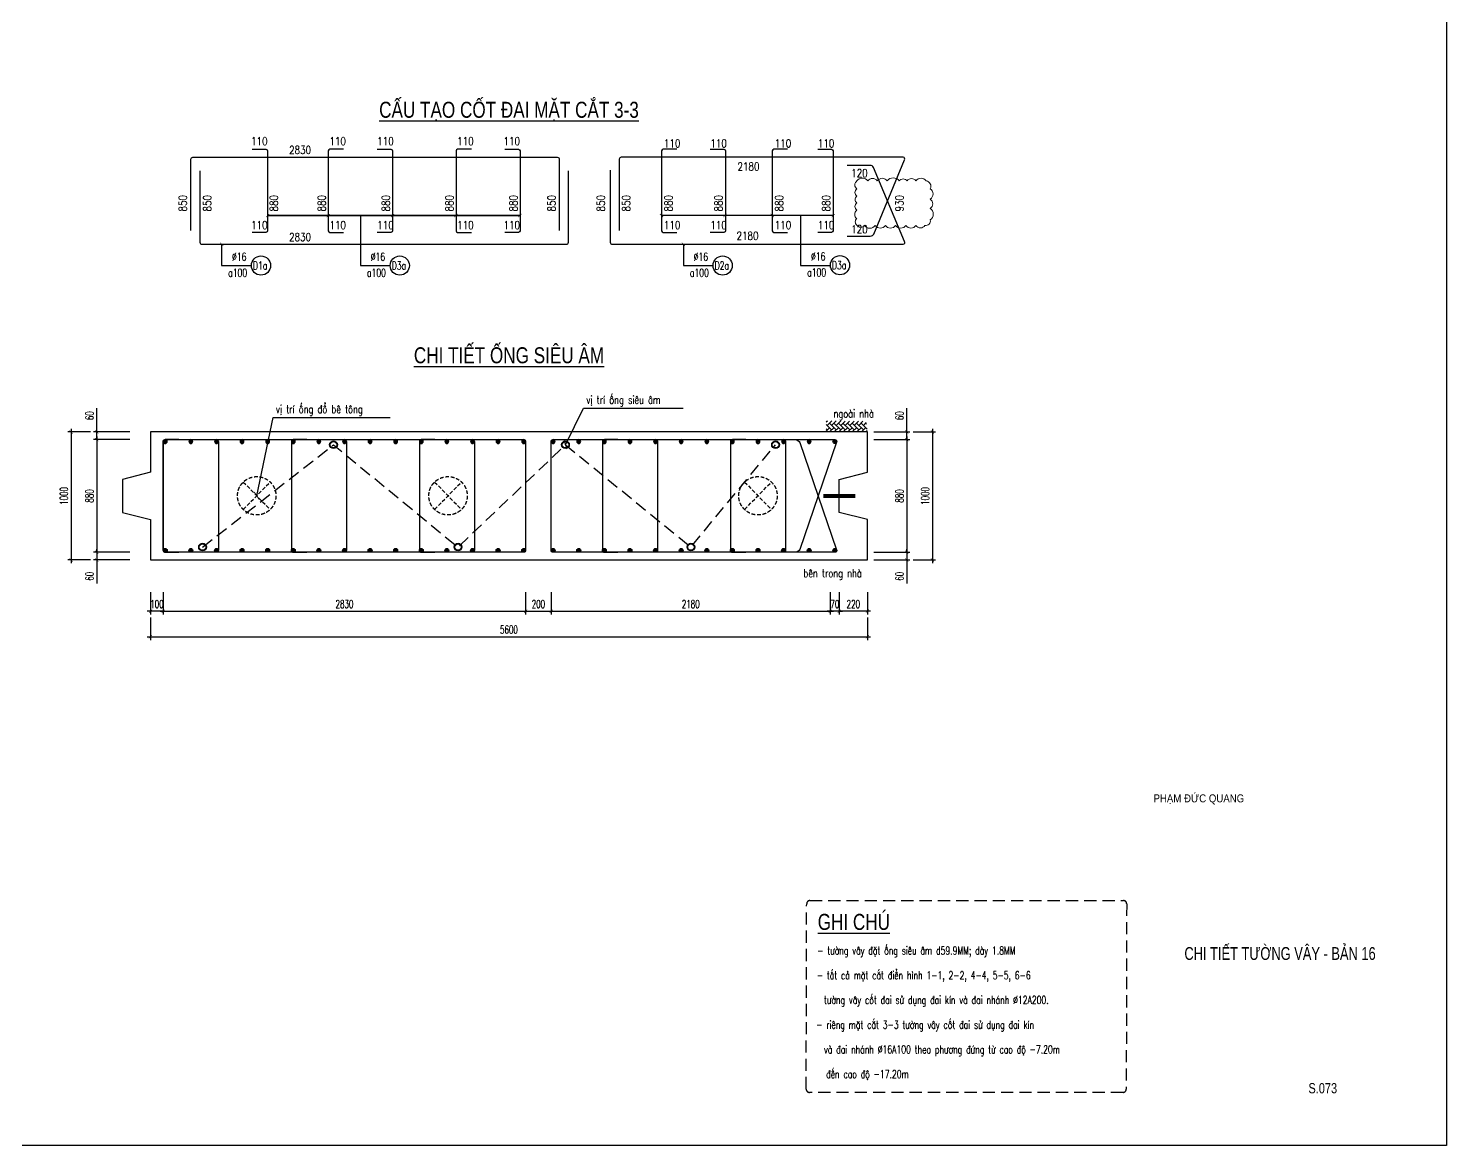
# Model space of a CAD drawing. Header units: millimetres. Extents: x -143483 to 1166745, y -1448440 to -1202244.
# Drawn here: x 206832 to 251147, y -1443081 to -1408172 of the extents above; entities that cross this region are included whole.
import ezdxf
from ezdxf.enums import TextEntityAlignment as Align

# ---------------------------------------------------------------- set-up
doc = ezdxf.new("R2010")
doc.units = ezdxf.units.MM
doc.header["$LTSCALE"] = 30
doc.header["$PDMODE"] = 3
doc.linetypes.add('DASHED', pattern=[19.05, 12.7, -6.35])
doc.layers.get('0').update_dxf_attribs({"lineweight": 9})
doc.layers.get('Defpoints').update_dxf_attribs({"lineweight": 9})
for name, color, linetype in [('0-Chu khung ten', 7, 'Continuous'), ('ccu11-Cotthep', 9, 'Continuous'), ('ccu11-Dim', 8, 'Continuous'), ('ccu11-Hatch', 8, 'Continuous'), ('ccu11-Manh', 8, 'Continuous'), ('ccu11-Text', 31, 'Continuous'), ('ccu11-Thay', 7, 'Continuous'), ('ccu11-Thep', 4, 'Continuous'), ('ccu11-Thep doc', 4, 'Continuous'), ('ccu11-Thepdai', 6, 'Continuous')]:
    doc.layers.add(name, color=color, linetype=linetype)
doc.layers.add('ccu11-Khuat', color=9, linetype='DASHED', lineweight=30)
doc.styles.add('ccu11-dim', font='vnsimli.shx', dxfattribs={"width": 0.65, "bigfont": 'bigfont.shx'})
doc.styles.add('ccu11-VnAvantH', font='VHAVAN.TTF')
doc.styles.add('ccu11-VnAvH-B', font='VHAVANB.TTF')
doc.styles.add('ccu11-vnsimli', font='vnsimli.shx', dxfattribs={"width": 0.8, "bigfont": 'vns.shx'})
doc.styles.add('ccu11-vnsimple', font='vnsimple.shx', dxfattribs={"bigfont": 'bigfont.shx'})
doc.styles.add('ccu11_simli', font='vnsimli.shx', dxfattribs={"width": 0.8})
doc.styles.add('LoGoTTAs1', font='VHARIAL.TTF')
doc.styles.add('LoGoTTAs2', font='VHAVAN.TTF')
doc.styles.add('VNARIALH', font='VHARIAL.TTF')
doc.dimstyles.new('ccu11-100', dxfattribs={"dimscale": 100, "dimtxt": 2.5, "dimasz": 1, "dimexe": 1, "dimexo": 2, "dimgap": 1, "dimtad": 1, "dimdec": 0, "dimdsep": 46, "dimtxsty": 'ccu11-dim', "dimblk": 'ARCHTICK', "dimcen": -1, "dimdle": 1, "dimclrd": 256, "dimclre": 256, "dimclrt": 3, "dimadec": 0, "dimazin": 2, "dimtfac": 0.1, "dimtdec": 0, "dimtmove": 0, "dimatfit": 1, "dimldrblk": 'ARCHTICK', "dimfxl": 0, "dimtvp": 0.833333, "dimtolj": 1, "dimtzin": 12, "dimarcsym": 0})
doc.dimstyles.new('ccu11-100x4', dxfattribs={"dimscale": 100, "dimtxt": 2.5, "dimasz": 1, "dimexe": 1, "dimexo": 2, "dimgap": 1, "dimtad": 1, "dimdec": 0, "dimlfac": 0.25, "dimdsep": 46, "dimtxsty": 'ccu11-dim', "dimblk": 'ARCHTICK', "dimcen": -1, "dimdle": 1, "dimclrd": 256, "dimclre": 256, "dimclrt": 3, "dimadec": 0, "dimazin": 2, "dimtfac": 0.1, "dimtdec": 0, "dimtmove": 0, "dimatfit": 1, "dimldrblk": 'ARCHTICK', "dimfxl": 0, "dimtvp": 0.833333, "dimtolj": 1, "dimtzin": 12, "dimarcsym": 0})

# ---------------------------------------------------------------- blocks, each defined once
blk = doc.blocks.new('MCT')
at = {"ltscale": 0.005}
for p, q in [((-0.49, 0), (0.49, 0)), ((0.35, -0.35), (-0.35, 0.35)), ((-0.35, -0.35), (0.35, 0.35)), ((0, -0.49), (0, 0.49))]:
    blk.add_line(p, q, dxfattribs=at)
blk.add_circle((0, 0), 0.492, dxfattribs=at)
blk = doc.blocks.new('*U3806')
at = {"layer": 'ccu11-Thep doc', "xscale": -121.9200000001001, "yscale": 121.9200000001001, "zscale": 121.92, "rotation": 270}
blk.add_blockref('MCT', (0, 0), dxfattribs=at)
blk = doc.blocks.new('*U3807')
at = {"layer": 'ccu11-Thep doc', "color": 0, "linetype": 'ByBlock', "lineweight": -2, "transparency": 16777216}
for p in [(0, 0), (800, 0), (1600, 0), (2400, 0), (3200, 0), (4000, 0), (4800, 0), (5600, 0), (6400, 0), (7200, 0), (8000, 0), (8800, 0), (9600, 0), (10400, 0), (11200, 0)]:
    blk.add_blockref('*U3806', p, dxfattribs=at)
blk = doc.blocks.new('*U3808')
at = {"layer": 'ccu11-Thep doc', "xscale": -121.9200000001001, "yscale": 121.9200000001001, "zscale": 121.92, "rotation": 270}
blk.add_blockref('MCT', (0, 0), dxfattribs=at)
blk = doc.blocks.new('*U3809')
at = {"layer": 'ccu11-Thep doc', "color": 0, "linetype": 'ByBlock', "lineweight": -2, "transparency": 16777216}
for p in [(0, 0), (800, 0), (1600, 0), (2400, 0), (3200, 0), (4000, 0), (4800, 0), (5600, 0), (6400, 0), (7200, 0), (8000, 0), (8800, 0), (9600, 0), (10400, 0), (11200, 0)]:
    blk.add_blockref('*U3808', p, dxfattribs=at)
blk = doc.blocks.new('*U3810')
at = {"layer": 'ccu11-Thep doc', "xscale": -121.9200000001001, "yscale": 121.9200000001001, "zscale": 121.92, "rotation": 270}
blk.add_blockref('MCT', (0, 0), dxfattribs=at)
blk = doc.blocks.new('*U3811')
at = {"layer": 'ccu11-Thep doc', "color": 0, "linetype": 'ByBlock', "lineweight": -2, "transparency": 16777216}
for p in [(0, 0), (800, 0), (1600, 0), (2400, 0), (3200, 0), (4000, 0), (4800, 0), (5600, 0), (6400, 0), (7200, 0), (8000, 0)]:
    blk.add_blockref('*U3810', p, dxfattribs=at)
blk = doc.blocks.new('*U3812')
at = {"layer": 'ccu11-Thep doc', "xscale": -121.9200000001001, "yscale": 121.9200000001001, "zscale": 121.92, "rotation": 270}
blk.add_blockref('MCT', (0, 0), dxfattribs=at)
blk = doc.blocks.new('*U3813')
at = {"layer": 'ccu11-Thep doc', "color": 0, "linetype": 'ByBlock', "lineweight": -2, "transparency": 16777216}
for p in [(0, 0), (800, 0), (1600, 0), (2400, 0), (3200, 0), (4000, 0), (4800, 0), (5600, 0), (6400, 0), (7200, 0), (8000, 0)]:
    blk.add_blockref('*U3812', p, dxfattribs=at)
blk = doc.blocks.new('_ARCHTICK')
at = {"color": 0, "linetype": 'ByBlock', "const_width": 0.15}
blk.add_lwpolyline([(-0.5, -0.5), (0.5, 0.5)], dxfattribs=at)
blk = doc.blocks.new('*D3916')
at = {"layer": 'ccu11-Dim', "linetype": 'ByBlock', "lineweight": -2, "ltscale": 30, "transparency": 16777216}
for p, q in [((208970, -1420783), (208970, -1420043)), ((209998, -1420783), (208870, -1420783)), ((209998, -1421023), (208870, -1421023)), ((208970, -1421023), (208970, -1420783)), ((208970, -1421023), (208970, -1421123))]:
    blk.add_line(p, q, dxfattribs=at)
at = {"layer": 'Defpoints', "color": 0, "linetype": 'ByBlock', "ltscale": 30, "transparency": 16777216}
for p in [(208970, -1421023), (210198, -1420783), (210198, -1421023)]:
    blk.add_point(p, dxfattribs=at)
at = {"layer": 'ccu11-Dim', "linetype": 'ByBlock', "lineweight": -2, "ltscale": 30, "transparency": 16777216, "xscale": 100, "yscale": 100, "zscale": 100}
for p, rotation in [((208970, -1420783), 270), ((208970, -1421023), 90)]:
    blk.add_blockref('_ARCHTICK', p, dxfattribs=dict(at, rotation=rotation))
at = {"layer": 'ccu11-Dim', "color": 3, "linetype": 'ByBlock', "ltscale": 30, "transparency": 16777216, "insert": (208745, -1420275), "char_height": 250, "attachment_point": 5, "rotation": 90, "style": 'ccu11-dim'}
blk.add_mtext('\\A1;60', dxfattribs=at)
blk = doc.blocks.new('*D3917')
at = {"layer": 'ccu11-Dim', "linetype": 'ByBlock', "lineweight": -2, "ltscale": 30, "transparency": 16777216}
for p, q in [((209998, -1421023), (208870, -1421023)), ((208970, -1420923), (208970, -1424643)), ((209998, -1424543), (208870, -1424543))]:
    blk.add_line(p, q, dxfattribs=at)
at = {"layer": 'Defpoints', "color": 0, "linetype": 'ByBlock', "ltscale": 30, "transparency": 16777216}
for p in [(210198, -1421023), (208970, -1424543), (210198, -1424543)]:
    blk.add_point(p, dxfattribs=at)
at = {"layer": 'ccu11-Dim', "linetype": 'ByBlock', "lineweight": -2, "ltscale": 30, "transparency": 16777216, "xscale": 100, "yscale": 100, "zscale": 100}
for p, rotation in [((208970, -1421023), 90), ((208970, -1424543), 270)]:
    blk.add_blockref('_ARCHTICK', p, dxfattribs=dict(at, rotation=rotation))
at = {"layer": 'ccu11-Dim', "color": 3, "linetype": 'ByBlock', "ltscale": 30, "transparency": 16777216, "insert": (208745, -1422783), "char_height": 250, "attachment_point": 5, "rotation": 90, "style": 'ccu11-dim'}
blk.add_mtext('\\A1;880', dxfattribs=at)
blk = doc.blocks.new('*D3918')
at = {"layer": 'ccu11-Dim', "linetype": 'ByBlock', "lineweight": -2, "ltscale": 30, "transparency": 16777216}
for p, q in [((209998, -1424543), (208870, -1424543)), ((208970, -1424543), (208970, -1424443)), ((208970, -1424543), (208970, -1424783)), ((209998, -1424783), (208870, -1424783)), ((208970, -1424783), (208970, -1425522))]:
    blk.add_line(p, q, dxfattribs=at)
at = {"layer": 'Defpoints', "color": 0, "linetype": 'ByBlock', "ltscale": 30, "transparency": 16777216}
for p in [(208970, -1424543), (210198, -1424543), (210198, -1424783)]:
    blk.add_point(p, dxfattribs=at)
at = {"layer": 'ccu11-Dim', "linetype": 'ByBlock', "lineweight": -2, "ltscale": 30, "transparency": 16777216, "xscale": 100, "yscale": 100, "zscale": 100}
for p, rotation in [((208970, -1424543), 270), ((208970, -1424783), 90)]:
    blk.add_blockref('_ARCHTICK', p, dxfattribs=dict(at, rotation=rotation))
at = {"layer": 'ccu11-Dim', "color": 3, "linetype": 'ByBlock', "ltscale": 30, "transparency": 16777216, "insert": (208745, -1425291), "char_height": 250, "attachment_point": 5, "rotation": 90, "style": 'ccu11-dim'}
blk.add_mtext('\\A1;60', dxfattribs=at)
blk = doc.blocks.new('*D3919')
at = {"layer": 'ccu11-Dim', "linetype": 'ByBlock', "lineweight": -2, "ltscale": 30, "transparency": 16777216}
for p, q in [((208170, -1420683), (208170, -1424883)), ((208770, -1420783), (208070, -1420783)), ((208770, -1424783), (208070, -1424783))]:
    blk.add_line(p, q, dxfattribs=at)
at = {"layer": 'Defpoints', "color": 0, "linetype": 'ByBlock', "ltscale": 30, "transparency": 16777216}
for p in [(208970, -1420783), (208170, -1424783), (208970, -1424783)]:
    blk.add_point(p, dxfattribs=at)
at = {"layer": 'ccu11-Dim', "linetype": 'ByBlock', "lineweight": -2, "ltscale": 30, "transparency": 16777216, "xscale": 100, "yscale": 100, "zscale": 100}
for p, rotation in [((208170, -1420783), 90), ((208170, -1424783), 270)]:
    blk.add_blockref('_ARCHTICK', p, dxfattribs=dict(at, rotation=rotation))
at = {"layer": 'ccu11-Dim', "color": 3, "linetype": 'ByBlock', "ltscale": 30, "transparency": 16777216, "insert": (207945, -1422783), "char_height": 250, "attachment_point": 5, "rotation": 90, "style": 'ccu11-dim'}
blk.add_mtext('\\A1;1000', dxfattribs=at)
blk = doc.blocks.new('*D3920')
at = {"layer": 'ccu11-Dim', "linetype": 'ByBlock', "lineweight": -2, "ltscale": 30, "transparency": 16777216}
for p, q in [((232169, -1425783), (232169, -1426483)), ((233049, -1425783), (233049, -1426483)), ((233149, -1426383), (232069, -1426383))]:
    blk.add_line(p, q, dxfattribs=at)
at = {"layer": 'Defpoints', "color": 0, "linetype": 'ByBlock', "ltscale": 30, "transparency": 16777216}
for p in [(232169, -1425583), (233049, -1425583), (232169, -1426383)]:
    blk.add_point(p, dxfattribs=at)
at = {"layer": 'ccu11-Dim', "linetype": 'ByBlock', "lineweight": -2, "ltscale": 30, "transparency": 16777216, "xscale": 100, "yscale": 100, "zscale": 100, "rotation": 180}
blk.add_blockref('_ARCHTICK', (232169, -1426383), dxfattribs=at)
at = {"layer": 'ccu11-Dim', "linetype": 'ByBlock', "lineweight": -2, "ltscale": 30, "transparency": 16777216, "xscale": 100, "yscale": 100, "zscale": 100}
blk.add_blockref('_ARCHTICK', (233049, -1426383), dxfattribs=at)
at = {"layer": 'ccu11-Dim', "color": 3, "linetype": 'ByBlock', "ltscale": 30, "transparency": 16777216, "insert": (232609, -1426158), "char_height": 250, "attachment_point": 5, "style": 'ccu11-dim'}
blk.add_mtext('\\A1;220', dxfattribs=at)
blk = doc.blocks.new('*D3921')
at = {"layer": 'ccu11-Dim', "linetype": 'ByBlock', "lineweight": -2, "ltscale": 30, "transparency": 16777216}
for p, q in [((210649, -1426583), (210649, -1427283)), ((233049, -1426583), (233049, -1427283)), ((210549, -1427183), (233149, -1427183))]:
    blk.add_line(p, q, dxfattribs=at)
at = {"layer": 'Defpoints', "color": 0, "linetype": 'ByBlock', "ltscale": 30, "transparency": 16777216}
for p in [(210649, -1426383), (233049, -1426383), (233049, -1427183)]:
    blk.add_point(p, dxfattribs=at)
at = {"layer": 'ccu11-Dim', "linetype": 'ByBlock', "lineweight": -2, "ltscale": 30, "transparency": 16777216, "xscale": 100, "yscale": 100, "zscale": 100, "rotation": 180}
blk.add_blockref('_ARCHTICK', (210649, -1427183), dxfattribs=at)
at = {"layer": 'ccu11-Dim', "linetype": 'ByBlock', "lineweight": -2, "ltscale": 30, "transparency": 16777216, "xscale": 100, "yscale": 100, "zscale": 100}
blk.add_blockref('_ARCHTICK', (233049, -1427183), dxfattribs=at)
at = {"layer": 'ccu11-Dim', "color": 3, "linetype": 'ByBlock', "ltscale": 30, "transparency": 16777216, "insert": (221849, -1426958), "char_height": 250, "attachment_point": 5, "style": 'ccu11-dim'}
blk.add_mtext('\\A1;5600', dxfattribs=at)
blk = doc.blocks.new('*D3922')
at = {"layer": 'ccu11-Dim', "linetype": 'ByBlock', "lineweight": -2, "ltscale": 30, "transparency": 16777216}
for p, q in [((231889, -1425783), (231889, -1426483)), ((232169, -1425783), (232169, -1426483)), ((231889, -1426383), (231789, -1426383)), ((232169, -1426383), (231889, -1426383)), ((232169, -1426383), (232269, -1426383))]:
    blk.add_line(p, q, dxfattribs=at)
at = {"layer": 'Defpoints', "color": 0, "linetype": 'ByBlock', "ltscale": 30, "transparency": 16777216}
for p in [(231889, -1425583), (232169, -1425583), (231889, -1426383)]:
    blk.add_point(p, dxfattribs=at)
at = {"layer": 'ccu11-Dim', "linetype": 'ByBlock', "lineweight": -2, "ltscale": 30, "transparency": 16777216, "xscale": 100, "yscale": 100, "zscale": 100}
blk.add_blockref('_ARCHTICK', (231889, -1426383), dxfattribs=at)
at = {"layer": 'ccu11-Dim', "linetype": 'ByBlock', "lineweight": -2, "ltscale": 30, "transparency": 16777216, "xscale": 100, "yscale": 100, "zscale": 100, "rotation": 180}
blk.add_blockref('_ARCHTICK', (232169, -1426383), dxfattribs=at)
at = {"layer": 'ccu11-Dim', "color": 3, "linetype": 'ByBlock', "ltscale": 30, "transparency": 16777216, "insert": (232029, -1426158), "char_height": 250, "attachment_point": 5, "style": 'ccu11-dim'}
blk.add_mtext('\\A1;70', dxfattribs=at)
blk = doc.blocks.new('*D3923')
at = {"layer": 'ccu11-Dim', "linetype": 'ByBlock', "lineweight": -2, "ltscale": 30, "transparency": 16777216}
for p, q in [((222368, -1425783), (222368, -1426483)), ((223168, -1425783), (223168, -1426483)), ((222268, -1426383), (223268, -1426383))]:
    blk.add_line(p, q, dxfattribs=at)
at = {"layer": 'Defpoints', "color": 0, "linetype": 'ByBlock', "ltscale": 30, "transparency": 16777216}
for p in [(222368, -1425583), (223168, -1425583), (223168, -1426383)]:
    blk.add_point(p, dxfattribs=at)
at = {"layer": 'ccu11-Dim', "linetype": 'ByBlock', "lineweight": -2, "ltscale": 30, "transparency": 16777216, "xscale": 100, "yscale": 100, "zscale": 100, "rotation": 180}
blk.add_blockref('_ARCHTICK', (222368, -1426383), dxfattribs=at)
at = {"layer": 'ccu11-Dim', "linetype": 'ByBlock', "lineweight": -2, "ltscale": 30, "transparency": 16777216, "xscale": 100, "yscale": 100, "zscale": 100}
blk.add_blockref('_ARCHTICK', (223168, -1426383), dxfattribs=at)
at = {"layer": 'ccu11-Dim', "color": 3, "linetype": 'ByBlock', "ltscale": 30, "transparency": 16777216, "insert": (222768, -1426158), "char_height": 250, "attachment_point": 5, "style": 'ccu11-dim'}
blk.add_mtext('\\A1;200', dxfattribs=at)
blk = doc.blocks.new('*D3924')
at = {"layer": 'ccu11-Dim', "linetype": 'ByBlock', "lineweight": -2, "ltscale": 30, "transparency": 16777216}
for p, q in [((223168, -1425783), (223168, -1426483)), ((231889, -1425783), (231889, -1426483)), ((223068, -1426383), (231989, -1426383))]:
    blk.add_line(p, q, dxfattribs=at)
at = {"layer": 'Defpoints', "color": 0, "linetype": 'ByBlock', "ltscale": 30, "transparency": 16777216}
for p in [(223168, -1425583), (231889, -1425583), (231889, -1426383)]:
    blk.add_point(p, dxfattribs=at)
at = {"layer": 'ccu11-Dim', "linetype": 'ByBlock', "lineweight": -2, "ltscale": 30, "transparency": 16777216, "xscale": 100, "yscale": 100, "zscale": 100, "rotation": 180}
blk.add_blockref('_ARCHTICK', (223168, -1426383), dxfattribs=at)
at = {"layer": 'ccu11-Dim', "linetype": 'ByBlock', "lineweight": -2, "ltscale": 30, "transparency": 16777216, "xscale": 100, "yscale": 100, "zscale": 100}
blk.add_blockref('_ARCHTICK', (231889, -1426383), dxfattribs=at)
at = {"layer": 'ccu11-Dim', "color": 3, "linetype": 'ByBlock', "ltscale": 30, "transparency": 16777216, "insert": (227529, -1426158), "char_height": 250, "attachment_point": 5, "style": 'ccu11-dim'}
blk.add_mtext('\\A1;2180', dxfattribs=at)
blk = doc.blocks.new('*D3925')
at = {"layer": 'ccu11-Dim', "linetype": 'ByBlock', "lineweight": -2, "ltscale": 30, "transparency": 16777216}
for p, q in [((211049, -1425783), (211049, -1426483)), ((222368, -1425783), (222368, -1426483)), ((210949, -1426383), (222468, -1426383))]:
    blk.add_line(p, q, dxfattribs=at)
at = {"layer": 'Defpoints', "color": 0, "linetype": 'ByBlock', "ltscale": 30, "transparency": 16777216}
for p in [(211049, -1425583), (222368, -1425583), (222368, -1426383)]:
    blk.add_point(p, dxfattribs=at)
at = {"layer": 'ccu11-Dim', "linetype": 'ByBlock', "lineweight": -2, "ltscale": 30, "transparency": 16777216, "xscale": 100, "yscale": 100, "zscale": 100, "rotation": 180}
blk.add_blockref('_ARCHTICK', (211049, -1426383), dxfattribs=at)
at = {"layer": 'ccu11-Dim', "linetype": 'ByBlock', "lineweight": -2, "ltscale": 30, "transparency": 16777216, "xscale": 100, "yscale": 100, "zscale": 100}
blk.add_blockref('_ARCHTICK', (222368, -1426383), dxfattribs=at)
at = {"layer": 'ccu11-Dim', "color": 3, "linetype": 'ByBlock', "ltscale": 30, "transparency": 16777216, "insert": (216709, -1426158), "char_height": 250, "attachment_point": 5, "style": 'ccu11-dim'}
blk.add_mtext('\\A1;2830', dxfattribs=at)
blk = doc.blocks.new('*D3926')
at = {"layer": 'ccu11-Dim', "linetype": 'ByBlock', "lineweight": -2, "ltscale": 30, "transparency": 16777216}
for p, q in [((210649, -1425783), (210649, -1426483)), ((211049, -1425783), (211049, -1426483)), ((210649, -1426383), (210549, -1426383)), ((211049, -1426383), (210649, -1426383)), ((211049, -1426383), (211149, -1426383))]:
    blk.add_line(p, q, dxfattribs=at)
at = {"layer": 'Defpoints', "color": 0, "linetype": 'ByBlock', "ltscale": 30, "transparency": 16777216}
for p in [(210649, -1425583), (211049, -1425583), (210649, -1426383)]:
    blk.add_point(p, dxfattribs=at)
at = {"layer": 'ccu11-Dim', "linetype": 'ByBlock', "lineweight": -2, "ltscale": 30, "transparency": 16777216, "xscale": 100, "yscale": 100, "zscale": 100}
blk.add_blockref('_ARCHTICK', (210649, -1426383), dxfattribs=at)
at = {"layer": 'ccu11-Dim', "linetype": 'ByBlock', "lineweight": -2, "ltscale": 30, "transparency": 16777216, "xscale": 100, "yscale": 100, "zscale": 100, "rotation": 180}
blk.add_blockref('_ARCHTICK', (211049, -1426383), dxfattribs=at)
at = {"layer": 'ccu11-Dim', "color": 3, "linetype": 'ByBlock', "ltscale": 30, "transparency": 16777216, "insert": (210849, -1426158), "char_height": 250, "attachment_point": 5, "style": 'ccu11-dim'}
blk.add_mtext('\\A1;100', dxfattribs=at)
blk = doc.blocks.new('*D3927')
at = {"layer": 'ccu11-Dim', "linetype": 'ByBlock', "lineweight": -2, "ltscale": 30, "transparency": 16777216}
for p, q in [((234278, -1420783), (234278, -1420043)), ((233249, -1420783), (234378, -1420783)), ((233249, -1421023), (234378, -1421023)), ((234278, -1421023), (234278, -1420783)), ((234278, -1421023), (234278, -1421123))]:
    blk.add_line(p, q, dxfattribs=at)
at = {"layer": 'Defpoints', "color": 0, "linetype": 'ByBlock', "ltscale": 30, "transparency": 16777216}
for p in [(233049, -1420783), (233049, -1421023), (234278, -1421023)]:
    blk.add_point(p, dxfattribs=at)
at = {"layer": 'ccu11-Dim', "linetype": 'ByBlock', "lineweight": -2, "ltscale": 30, "transparency": 16777216, "xscale": 100, "yscale": 100, "zscale": 100}
for p, rotation in [((234278, -1420783), 270), ((234278, -1421023), 90)]:
    blk.add_blockref('_ARCHTICK', p, dxfattribs=dict(at, rotation=rotation))
at = {"layer": 'ccu11-Dim', "color": 3, "linetype": 'ByBlock', "ltscale": 30, "transparency": 16777216, "insert": (234053, -1420275), "char_height": 250, "attachment_point": 5, "rotation": 90, "style": 'ccu11-dim'}
blk.add_mtext('\\A1;60', dxfattribs=at)
blk = doc.blocks.new('*D3928')
at = {"layer": 'ccu11-Dim', "linetype": 'ByBlock', "lineweight": -2, "ltscale": 30, "transparency": 16777216}
for p, q in [((233249, -1421023), (234378, -1421023)), ((234278, -1420923), (234278, -1424643)), ((233249, -1424543), (234378, -1424543))]:
    blk.add_line(p, q, dxfattribs=at)
at = {"layer": 'Defpoints', "color": 0, "linetype": 'ByBlock', "ltscale": 30, "transparency": 16777216}
for p in [(233049, -1421023), (233049, -1424543), (234278, -1424543)]:
    blk.add_point(p, dxfattribs=at)
at = {"layer": 'ccu11-Dim', "linetype": 'ByBlock', "lineweight": -2, "ltscale": 30, "transparency": 16777216, "xscale": 100, "yscale": 100, "zscale": 100}
for p, rotation in [((234278, -1421023), 90), ((234278, -1424543), 270)]:
    blk.add_blockref('_ARCHTICK', p, dxfattribs=dict(at, rotation=rotation))
at = {"layer": 'ccu11-Dim', "color": 3, "linetype": 'ByBlock', "ltscale": 30, "transparency": 16777216, "insert": (234053, -1422783), "char_height": 250, "attachment_point": 5, "rotation": 90, "style": 'ccu11-dim'}
blk.add_mtext('\\A1;880', dxfattribs=at)
blk = doc.blocks.new('*D3929')
at = {"layer": 'ccu11-Dim', "linetype": 'ByBlock', "lineweight": -2, "ltscale": 30, "transparency": 16777216}
for p, q in [((233249, -1424543), (234378, -1424543)), ((234278, -1424543), (234278, -1424443)), ((234278, -1424543), (234278, -1424783)), ((233249, -1424783), (234378, -1424783)), ((234278, -1424783), (234278, -1425522))]:
    blk.add_line(p, q, dxfattribs=at)
at = {"layer": 'Defpoints', "color": 0, "linetype": 'ByBlock', "ltscale": 30, "transparency": 16777216}
for p in [(233049, -1424543), (234278, -1424543), (233049, -1424783)]:
    blk.add_point(p, dxfattribs=at)
at = {"layer": 'ccu11-Dim', "linetype": 'ByBlock', "lineweight": -2, "ltscale": 30, "transparency": 16777216, "xscale": 100, "yscale": 100, "zscale": 100}
for p, rotation in [((234278, -1424543), 270), ((234278, -1424783), 90)]:
    blk.add_blockref('_ARCHTICK', p, dxfattribs=dict(at, rotation=rotation))
at = {"layer": 'ccu11-Dim', "color": 3, "linetype": 'ByBlock', "ltscale": 30, "transparency": 16777216, "insert": (234053, -1425291), "char_height": 250, "attachment_point": 5, "rotation": 90, "style": 'ccu11-dim'}
blk.add_mtext('\\A1;60', dxfattribs=at)
blk = doc.blocks.new('*D3930')
at = {"layer": 'ccu11-Dim', "linetype": 'ByBlock', "lineweight": -2, "ltscale": 30, "transparency": 16777216}
for p, q in [((235078, -1420683), (235078, -1424883)), ((234478, -1420783), (235178, -1420783)), ((234478, -1424783), (235178, -1424783))]:
    blk.add_line(p, q, dxfattribs=at)
at = {"layer": 'Defpoints', "color": 0, "linetype": 'ByBlock', "ltscale": 30, "transparency": 16777216}
for p in [(234278, -1420783), (234278, -1424783), (235078, -1424783)]:
    blk.add_point(p, dxfattribs=at)
at = {"layer": 'ccu11-Dim', "linetype": 'ByBlock', "lineweight": -2, "ltscale": 30, "transparency": 16777216, "xscale": 100, "yscale": 100, "zscale": 100}
for p, rotation in [((235078, -1420783), 90), ((235078, -1424783), 270)]:
    blk.add_blockref('_ARCHTICK', p, dxfattribs=dict(at, rotation=rotation))
at = {"layer": 'ccu11-Dim', "color": 3, "linetype": 'ByBlock', "ltscale": 30, "transparency": 16777216, "insert": (234853, -1422783), "char_height": 250, "attachment_point": 5, "rotation": 90, "style": 'ccu11-dim'}
blk.add_mtext('\\A1;1000', dxfattribs=at)
blk = doc.blocks.new('ccu11_88_tenbv')
at = {"layer": '0-Chu khung ten', "color": 31, "style": 'LoGoTTAs2', "width": 0.8}
for p in [(-8837, 8052), (-8800, 6853)]:
    blk.add_attdef('...', p, '', height=220, dxfattribs=at)
at = {"layer": '0-Chu khung ten', "color": 31}
for tag, height, style, width, p in [('1', 500, 'VNARIALH', 0.85, (-4500, 3869)), ('2', 500, 'VNARIALH', 0.85, (-4500, 2917)), ('S1-01-1', 700, 'LoGoTTAs1', 0.8, (-2250, 607)), ('1/100', 350, 'VNARIALH', 0.85, (-6750, 229))]:
    blk.add_attdef(tag, text='', height=height, dxfattribs=dict(at, style=style, width=width)).set_placement(p, align=Align.CENTER)
blk = doc.blocks.new('SHD')
at = {"layer": 'ccu11-Cotthep'}
blk.add_circle((300, 0), 300, dxfattribs=at)
at = {"layer": 'ccu11-Cotthep', "color": 31, "style": 'ccu11_simli', "width": 0.8}
blk.add_attdef('DK', text='', height=250, dxfattribs=at).set_placement((-101, 65), align=Align.BOTTOM_RIGHT)
blk.add_attdef('KH', text='', height=250, dxfattribs=at).set_placement((300, 0), align=Align.MIDDLE)
blk.add_attdef('KC', text='', height=250, dxfattribs=at).set_placement((-101, -142), align=Align.TOP_RIGHT)

msp = doc.modelspace()

# ---------------------------------------------------------------- hatches: boundary and pattern name
at = {"layer": 'ccu11-Hatch', "ltscale": 10}
h = msp.add_hatch(dxfattribs=at)
h.set_pattern_fill('AR-HBONE', color=256, scale=25, angle=270, style=0)
h.set_pattern_definition([(45, (-3030093.46, 355673.39), (141.4213562, 4e-14), [300, -100]), (315, (-3030022.75, 355744.1), (141.4213562, 4e-14), [300, -100])])
h.paths.add_polyline_path([(231757.04, -1420430.08), (231757.04, -1420782.81), (233049.39, -1420782.81), (233006.54, -1420451.5)])

# ---------------------------------------------------------------- linework, layer by layer
at = {"layer": 'ccu11-Khuat', "ltscale": 0.3}
for p, q in [((213548.49, -1422347.09), (214386.72, -1423205.79)), ((213548.49, -1423205.79), (214386.72, -1422347.09)), ((219526.4, -1422347.09), (220364.63, -1423205.79)), ((219526.4, -1423205.79), (220364.63, -1422347.09)), ((229210.28, -1422347.09), (230048.51, -1423205.79)), ((229210.28, -1423205.79), (230048.51, -1422347.09))]:
    msp.add_line(p, q, dxfattribs=at)
at = {"layer": 'ccu11-Khuat', "flags": 128}
msp.add_lwpolyline([(212274.06, -1424380.12), (216366.25, -1421183.13), (220257.3, -1424380.12), (223614.6, -1421183.13), (227533.53, -1424380.12), (230177.56, -1421183.13)], dxfattribs=at)
at = {"layer": 'ccu11-Khuat'}
msp.add_lwpolyline([(231250.69, -1435424.1), (241049.91, -1435424.1, -0.41421356), (241149.91, -1435524.1), (241135.3, -1441317.02, -0.41421356), (241035.3, -1441417.02), (231236.08, -1441417.02, -0.41421356), (231136.08, -1441317.02), (231150.69, -1435524.1, -0.41421356)], format="xyb", close=True, dxfattribs=at)
at = {"layer": 'ccu11-Khuat', "ltscale": 0.3}
for centre in [(213967.6, -1422776.44), (219945.51, -1422776.44), (229629.39, -1422776.44)]:
    msp.add_circle(centre, 600, dxfattribs=at)
at = {"layer": 'ccu11-Thay'}
for points in [[(167046.73, -1383610.64), (251146.73, -1383610.64), (251146.73, -1443081.35), (167046.73, -1443081.35)], [(210649.39, -1424782.81), (233049.39, -1424782.81), (233049.39, -1423522.81), (232169.63, -1423302.81), (232169.63, -1422262.81), (233049.39, -1422042.81), (233049.39, -1420782.81), (210649.39, -1420782.81), (210649.39, -1422042.81), (209769.63, -1422262.81), (209769.63, -1423302.81), (210649.39, -1423522.81)]]:
    msp.add_lwpolyline(points, close=True, dxfattribs=at)
at = {"layer": 'ccu11-Thay', "ltscale": 30}
for centre, radius in [((216366.25, -1421183.13), 120), ((216366.25, -1421183.13), 100), ((223614.6, -1421183.13), 120), ((223614.6, -1421183.13), 100), ((230177.56, -1421183.13), 120), ((230177.56, -1421183.13), 100), ((212274.06, -1424380.12), 120), ((220257.3, -1424380.12), 120), ((227533.53, -1424380.12), 120), ((212274.06, -1424380.12), 100), ((220257.3, -1424380.12), 100), ((227533.53, -1424380.12), 100)]:
    msp.add_circle(centre, radius, dxfattribs=at)
at = {"layer": 'ccu11-Thep', "const_width": 120}
msp.add_lwpolyline([(231669.39, -1422782.81), (232669.39, -1422782.81)], dxfattribs=at)
at = {"layer": 'ccu11-Thepdai'}
for points in [[(211909.64, -1414491.34), (211909.64, -1412257.36, -0.41421356), (211969.64, -1412197.36), (223359.41, -1412197.36, -0.41421356), (223419.41, -1412257.36), (223419.41, -1414491.34)], [(232418.21, -1414663.62), (233138.68, -1414663.62, 0.26628921), (233250.45, -1414599.55), (234203.9, -1412280.04, 0.64209887), (234166.06, -1412197.36), (225356.35, -1412197.36, 0.41421356), (225296.35, -1412257.36), (225296.35, -1414491.34)], [(212194.64, -1412623.38), (212194.64, -1414857.36, 0.41421356), (212254.64, -1414917.36), (223644.52, -1414917.36, 0.41421356), (223704.52, -1414857.36), (223704.52, -1412623.38)], [(225016.06, -1412607.84), (225016.06, -1414857.36, 0.41421356), (225076.06, -1414917.36), (234167.04, -1414917.36, 0.65283078), (234203.88, -1414833.55), (233242.97, -1412516.36, 0.30093739), (233131.2, -1412452.3), (232418.21, -1412452.3)], [(211529.39, -1421022.81), (211109.39, -1421022.81, 0.41421356), (211049.39, -1421082.81), (211049.39, -1424482.81, 0.41421356), (211109.39, -1424542.81), (211529.39, -1424542.81)], [(222319.39, -1424542.81), (211109.39, -1424542.81, -0.41421356), (211049.39, -1424482.81), (211049.39, -1421072.81, -0.41421356), (211099.39, -1421022.81), (222319.39, -1421022.81, -0.41421356), (222369.39, -1421072.81), (222369.39, -1424492.81, -0.41421356), (222319.39, -1424542.81)], [(212289.39, -1421022.81), (212709.39, -1421022.81, -0.41421356), (212769.39, -1421082.81), (212769.39, -1424482.81, -0.41421356), (212709.39, -1424542.81), (212289.39, -1424542.81)], [(215529.39, -1421022.81), (215109.39, -1421022.81, 0.41421356), (215049.39, -1421082.81), (215049.39, -1424482.81, 0.41421356), (215109.39, -1424542.81), (215529.39, -1424542.81)], [(216289.39, -1421022.81), (216709.39, -1421022.81, -0.41421356), (216769.39, -1421082.81), (216769.39, -1424482.81, -0.41421356), (216709.39, -1424542.81), (216289.39, -1424542.81)], [(219529.39, -1421022.81), (219109.39, -1421022.81, 0.41421356), (219049.39, -1421082.81), (219049.39, -1424482.81, 0.41421356), (219109.39, -1424542.81), (219529.39, -1424542.81)], [(220289.39, -1421022.81), (220709.39, -1421022.81, -0.41421356), (220769.39, -1421082.81), (220769.39, -1424482.81, -0.41421356), (220709.39, -1424542.81), (220289.39, -1424542.81)], [(230101.19, -1421022.81), (230821.66, -1421022.81, -0.23620228), (230933.43, -1421115.55), (232087.3, -1424462.31, -0.5204497), (232030.92, -1424542.81), (223219.39, -1424542.81, -0.41421356), (223169.39, -1424492.81), (223169.39, -1421072.81, -0.41421356), (223219.39, -1421022.81), (232030.92, -1421022.81, -0.5204497), (232087.3, -1421103.31), (230933.43, -1424450.06, -0.23620228), (230821.66, -1424542.81), (230101.19, -1424542.81)], [(225249.39, -1421022.81), (224829.39, -1421022.81, 0.41421356), (224769.39, -1421082.81), (224769.39, -1424482.81, 0.41421356), (224829.39, -1424542.81), (225249.39, -1424542.81)], [(226009.39, -1421022.81), (226429.39, -1421022.81, -0.41421356), (226489.39, -1421082.81), (226489.39, -1424482.81, -0.41421356), (226429.39, -1424542.81), (226009.39, -1424542.81)], [(229249.39, -1421022.81), (228829.39, -1421022.81, 0.41421356), (228769.39, -1421082.81), (228769.39, -1424482.81, 0.41421356), (228829.39, -1424542.81), (229249.39, -1424542.81)], [(230009.39, -1421022.81), (230429.39, -1421022.81, -0.41421356), (230489.39, -1421082.81), (230489.39, -1424482.81, -0.41421356), (230429.39, -1424542.81), (230009.39, -1424542.81)]]:
    msp.add_lwpolyline(points, format="xyb", dxfattribs=at)
at = {"layer": 'ccu11-Thepdai', "flags": 128}
for points in [[(213825.84, -1411950.11), (214255.84, -1411950.11, -0.38911631), (214305.84, -1412000.11), (214305.84, -1414444.88), (214305.84, -1414497.17, -0.38911631), (214255.84, -1414547.17), (213825.84, -1414547.17)], [(216683.99, -1411950.11), (216253.99, -1411950.11, 0.38911631), (216203.99, -1412000.11), (216203.99, -1414444.88), (216203.99, -1414497.17, 0.38911631), (216253.99, -1414547.17), (216683.99, -1414547.17)], [(217730.36, -1411950.11), (218160.36, -1411950.11, -0.38911631), (218210.36, -1412000.11), (218210.36, -1414444.88), (218210.36, -1414497.17, -0.38911631), (218160.36, -1414547.17), (217730.36, -1414547.17)], [(220674.49, -1411950.11), (220244.49, -1411950.11, 0.38911631), (220194.49, -1412000.11), (220194.49, -1414444.88), (220194.49, -1414497.17, 0.38911631), (220244.49, -1414547.17), (220674.49, -1414547.17)], [(221714.82, -1411950.11), (222144.82, -1411950.11, -0.38911631), (222194.82, -1412000.11), (222194.82, -1414444.88), (222194.82, -1414497.17, -0.38911631), (222144.82, -1414547.17), (221714.82, -1414547.17)], [(227096.06, -1411950.11), (226666.06, -1411950.11, 0.38911631), (226616.06, -1412000.11), (226616.06, -1414444.88), (226616.06, -1414497.17, 0.38911631), (226666.06, -1414547.17), (227096.06, -1414547.17)], [(228136.39, -1411950.11), (228566.39, -1411950.11, -0.38911631), (228616.39, -1412000.11), (228616.39, -1414444.88), (228616.39, -1414497.17, -0.38911631), (228566.39, -1414547.17), (228136.39, -1414547.17)], [(230556.77, -1411950.11), (230126.77, -1411950.11, 0.38911631), (230076.77, -1412000.11), (230076.77, -1414444.88), (230076.77, -1414497.17, 0.38911631), (230126.77, -1414547.17), (230556.77, -1414547.17)], [(231497.6, -1411950.11), (231927.6, -1411950.11, -0.38911631), (231977.6, -1412000.11), (231977.6, -1414444.88), (231977.6, -1414497.17, -0.38911631), (231927.6, -1414547.17), (231497.6, -1414547.17)]]:
    msp.add_lwpolyline(points, format="xyb", dxfattribs=at)
at = {"layer": 'Defpoints', "color": 1}
msp.add_lwpolyline([(232719.33, -1412938.76, -0.52056705), (233064.43, -1412938.76, -0.52056705), (233357.65, -1412938.76, -0.52056705), (233668.95, -1412938.76, -0.52056705), (234042.32, -1412938.76, -0.52056705), (234289.58, -1412938.76, -0.52056705), (234563.86, -1412938.76, -0.52056705), (234884.21, -1412938.76, -0.52056705), (235013.86, -1413182.03, -0.52056705), (235013.86, -1413508.45, -0.52056705), (235013.86, -1413798.13, -0.52056705), (235013.86, -1414158.55, -0.52056705), (234847.05, -1414331.02, -0.52056705), (234563.45, -1414331.02, -0.52056705), (234253.67, -1414331.02, -0.52056705), (233929.63, -1414331.02, -0.52056705), (233609.61, -1414331.02, -0.52056705), (233289.26, -1414331.02, -0.52056705), (232960.33, -1414331.02, -0.52056705), (232719.33, -1414316.77, -0.52056705), (232719.33, -1414118.94, -0.52056705), (232719.33, -1413854.43, -0.52056705), (232719.33, -1413626.35, -0.52056705), (232719.33, -1413416.58, -0.52056705), (232719.33, -1413186.88, -0.52056705)], format="xyb", close=True, dxfattribs=at)

# ---------------------------------------------------------------- block references
at = {"layer": 'ccu11-Cotthep', "yscale": 100, "zscale": 100, "rotation": 180}
for p, xscale in [((214305.84, -1414020.48), 100), ((216203.99, -1414020.48), 100), ((218210.36, -1414020.48), 100), ((220194.49, -1414020.48), 100), ((226616.06, -1414020.48), -100), ((228600.19, -1414020.48), 100), ((230076.77, -1414020.48), -100)]:
    msp.add_blockref('_ARCHTICK', p, dxfattribs=dict(at, xscale=xscale))
at = {"layer": 'ccu11-Cotthep'}
ref = msp.add_blockref('SHD', (213800.99, -1415583.32), dxfattribs=at)
ref.add_attrib('KH', 'D1a', dxfattribs={"color": 31, "height": 250, "style": 'ccu11-vnsimple', "width": 0.7}).set_placement((214075.99, -1415583.32), align=Align.MIDDLE_CENTER)
ref.add_attrib('KC', 'a100', dxfattribs={"color": 31, "height": 250, "style": 'ccu11-vnsimple', "width": 0.7}).set_placement((213372.41, -1415683.32), align=Align.TOP_CENTER)
ref.add_attrib('DK', '`16', dxfattribs={"color": 31, "height": 250, "style": 'ccu11-vnsimple', "width": 0.7}).set_placement((213420.21, -1415508.32), align=Align.BOTTOM_CENTER)
ref = msp.add_blockref('SHD', (218136.29, -1415583.32), dxfattribs=at)
ref.add_attrib('KH', 'D3a', dxfattribs={"color": 31, "height": 250, "style": 'ccu11-vnsimple', "width": 0.7}).set_placement((218411.29, -1415583.32), align=Align.MIDDLE_CENTER)
ref.add_attrib('KC', 'a100', dxfattribs={"color": 31, "height": 250, "style": 'ccu11-vnsimple', "width": 0.7}).set_placement((217707.71, -1415683.32), align=Align.TOP_CENTER)
ref.add_attrib('DK', '`16', dxfattribs={"color": 31, "height": 250, "style": 'ccu11-vnsimple', "width": 0.7}).set_placement((217755.51, -1415508.32), align=Align.BOTTOM_CENTER)
ref = msp.add_blockref('SHD', (228226.65, -1415583.32), dxfattribs=at)
ref.add_attrib('KH', 'D2a', dxfattribs={"color": 31, "height": 250, "style": 'ccu11-vnsimple', "width": 0.7}).set_placement((228501.65, -1415583.32), align=Align.MIDDLE_CENTER)
ref.add_attrib('KC', 'a100', dxfattribs={"color": 31, "height": 250, "style": 'ccu11-vnsimple', "width": 0.7}).set_placement((227798.06, -1415683.32), align=Align.TOP_CENTER)
ref.add_attrib('DK', '`16', dxfattribs={"color": 31, "height": 250, "style": 'ccu11-vnsimple', "width": 0.7}).set_placement((227845.86, -1415508.32), align=Align.BOTTOM_CENTER)
ref = msp.add_blockref('SHD', (231891.46, -1415572.32), dxfattribs=at)
ref.add_attrib('KH', 'D3a', dxfattribs={"color": 31, "height": 250, "style": 'ccu11-vnsimple', "width": 0.7}).set_placement((232166.46, -1415572.32), align=Align.MIDDLE_CENTER)
ref.add_attrib('KC', 'a100', dxfattribs={"color": 31, "height": 250, "style": 'ccu11-vnsimple', "width": 0.7}).set_placement((231462.88, -1415672.32), align=Align.TOP_CENTER)
ref.add_attrib('DK', '`16', dxfattribs={"color": 31, "height": 250, "style": 'ccu11-vnsimple', "width": 0.7}).set_placement((231510.68, -1415497.32), align=Align.BOTTOM_CENTER)
at = {"layer": 'ccu11-Text'}
ref = msp.add_blockref('ccu11_88_tenbv', (251159.28, -1443081.35), dxfattribs=dict(at, xscale=0.9648990920163515, yscale=0.9648990920163515, zscale=0.9648990920163515))
ref.add_attrib('1', 'CHI TIÕT T¦êNG V¢Y - B¶N 16', dxfattribs={"layer": '0-Chu khung ten', "color": 1, "height": 400.4762, "style": 'ccu11-VnAvantH', "width": 0.75}).set_placement((245941.73, -1436878.13), align=Align.TOP_CENTER)
ref.add_attrib('S1-01-1', 'S.073', dxfattribs={"layer": '0-Chu khung ten', "color": 31, "height": 320.381, "style": 'ccu11-VnAvantH', "width": 0.8}).set_placement((247276.89, -1441447.07), align=Align.CENTER)
ref.add_attrib('...', 'ph¹m ®øc quang', dxfattribs={"layer": '0-Chu khung ten', "color": 1, "height": 250, "style": 'ccu11-VnAvantH', "width": 0.9}).set_placement((243404.98, -1432355.57), align=Align.CENTER)
at = {"layer": 'ccu11-Thep doc'}
for name, p in [('*U3807', (211109.39, -1421082.81)), ('*U3811', (223229.39, -1421082.81))]:
    msp.add_blockref(name, p, dxfattribs=at)
at = {"layer": 'ccu11-Thep doc', "xscale": 121.9200000001001, "yscale": 121.9200000001001, "zscale": 121.9200000001001, "rotation": 90.00000000000001}
for p in [(232029.75, -1421082.81), (232029.75, -1424482.81)]:
    msp.add_blockref('MCT', p, dxfattribs=at)
at = {"layer": 'ccu11-Thep doc', "xscale": -1, "rotation": 180}
for name, p in [('*U3809', (211109.39, -1424482.81)), ('*U3813', (223229.39, -1424482.81))]:
    msp.add_blockref(name, p, dxfattribs=at)

# ---------------------------------------------------------------- texts
at = {"layer": 'ccu11-Text', "color": 6, "style": 'ccu11-VnAvH-B', "width": 0.8}
msp.add_text('%%ucÊu t¹o cèt ®ai mÆt c¾t 3-3', height=500, dxfattribs=at).set_placement((221849.39, -1410965.89), align=Align.CENTER)
at = {"layer": 'ccu11-Text'}
for s, height, style, width, p in [('110', 250, 'ccu11-vnsimli', 0.8, (213792.11, -1411820.99)), ('2830', 250, 'ccu11-vnsimli', 0.8, (214979.6, -1412097.36)), ('110', 250, 'ccu11-vnsimli', 0.8, (216241.52, -1411820.99)), ('110', 250, 'ccu11-vnsimli', 0.8, (217734.72, -1411820.99)), ('110', 250, 'ccu11-vnsimli', 0.8, (220232.03, -1411820.99)), ('110', 250, 'ccu11-vnsimli', 0.8, (221681.09, -1411820.99)), ('110', 250, 'ccu11-vnsimli', 0.8, (226691.7, -1411889.68)), ('110', 250, 'ccu11-vnsimli', 0.8, (228140.76, -1411889.68)), ('110', 250, 'ccu11-vnsimli', 0.8, (230152.4, -1411889.68)), ('110', 250, 'ccu11-vnsimli', 0.8, (231501.96, -1411889.68)), ('2180', 250, 'ccu11-vnsimli', 0.8, (228990.33, -1412612.62)), ('120', 250, 'ccu11-vnsimli', 0.8, (232543.45, -1412818.91)), ('110', 250, 'ccu11-vnsimli', 0.8, (213792.11, -1414444.39)), ('110', 250, 'ccu11-vnsimli', 0.8, (216241.52, -1414444.39)), ('110', 250, 'ccu11-vnsimli', 0.8, (217734.72, -1414444.39)), ('110', 250, 'ccu11-vnsimli', 0.8, (220232.03, -1414444.39)), ('110', 250, 'ccu11-vnsimli', 0.8, (221681.09, -1414444.39)), ('110', 250, 'ccu11-vnsimli', 0.8, (226691.7, -1414444.39)), ('110', 250, 'ccu11-vnsimli', 0.8, (228140.76, -1414444.39)), ('110', 250, 'ccu11-vnsimli', 0.8, (230152.4, -1414444.39)), ('110', 250, 'ccu11-vnsimli', 0.8, (231501.96, -1414444.39)), ('120', 250, 'ccu11-vnsimli', 0.8, (232543.45, -1414572.01)), ('2830', 250, 'ccu11-vnsimli', 0.8, (214979.6, -1414817.36)), ('2180', 250, 'ccu11-vnsimli', 0.8, (228960.1, -1414778.15)), ('vÞ trÝ èng siªu ©m', 250, 'ccu11-vnsimli', 0.75, (224267.09, -1419901.19)), ('vÞ trÝ èng ®æ bª t«ng', 250, 'ccu11-vnsimli', 0.75, (214565.68, -1420191.61)), ('%%uGHI CHó', 500, 'ccu11-VnAvH-B', 0.8, (231495.5, -1436340.51))]:
    msp.add_text(s, height=height, dxfattribs=dict(at, style=style, width=width)).set_placement(p)
at = {"layer": 'ccu11-Text', "style": 'ccu11-vnsimli', "width": 0.8}
for s, p in [('850', (211780.59, -1413893.09)), ('850', (212548.78, -1413893.09)), ('880', (214628.72, -1413893.09)), ('880', (216122.95, -1413893.09)), ('880', (218129.32, -1413893.09)), ('880', (220113.46, -1413893.09)), ('880', (222113.79, -1413893.09)), ('850', (223307.11, -1413893.09)), ('850', (224843.74, -1413893.09)), ('850', (225639.03, -1413893.09)), ('880', (226958.75, -1413893.09)), ('880', (228523.71, -1413893.09)), ('880', (230419.45, -1413893.09)), ('880', (231884.91, -1413893.09)), ('930', (234173.45, -1413893.09))]:
    msp.add_text(s, height=250, rotation=90, dxfattribs=at).set_placement(p)
at = {"layer": 'ccu11-Text', "style": 'ccu11-VnAvH-B', "width": 0.8}
msp.add_text('%%Uchi tiÕt èng siªu ©m', height=500, dxfattribs=at).set_placement((221849.39, -1418636.68), align=Align.CENTER)
at = {"layer": 'ccu11-Text', "linetype": 'Continuous', "style": 'ccu11-vnsimli', "width": 0.75}
for s, p in [('ngoµi nhµ', (232620.22, -1420334.66)), ('bªn trong nhµ', (231961.98, -1425321.27))]:
    msp.add_text(s, height=250, dxfattribs=at).set_placement(p, align=Align.CENTER)
at = {"layer": 'ccu11-Text', "linetype": 'Continuous', "style": 'ccu11-vnsimli', "width": 0.7}
msp.add_text('- t\xadêng v©y ®Æt èng siªu ©m d59.9MM; dµy 1.8MM', height=250, dxfattribs=at).set_placement((231480.89, -1437112.21))
at = {"layer": 'ccu11-Text', "color": 2, "linetype": 'Continuous', "style": 'ccu11-vnsimli', "width": 0.7}
for s, p in [('- tÊt c¶ mÆt c¾t ®iÓn h×nh 1-1, 2-2, 4-4, 5-5, 6-6', (231466.28, -1437883.92)), ('  t\xadêng v©y cèt ®ai sö dông ®ai kÝn vµ ®ai nh¸nh `12A200.', (231451.68, -1438655.63))]:
    msp.add_text(s, height=250, dxfattribs=at).set_placement(p)
at = {"layer": 'ccu11-Text', "color": 3, "linetype": 'Continuous', "style": 'ccu11-vnsimli', "width": 0.7}
for s, p in [('- riªng mÆt c¾t 3-3 t\xadêng v©y cèt ®ai sö dông ®ai kÝn', (231451.68, -1439427.33)), ('  vµ ®ai nh¸nh `16A100 theo ph\xad¬ng ®øng tõ cao ®é -7.20m', (231451.68, -1440199.04)), ('®Õn cao ®é -17.20m', (231759.53, -1440970.75))]:
    msp.add_text(s, height=250, dxfattribs=at).set_placement(p)

# ---------------------------------------------------------------- dimensions: what is measured, and where the dimension line sits
at = {"layer": 'ccu11-Dim', "linetype": 'ByBlock', "ltscale": 30}
for base, p1, p2, angle, picture, middle in [((208969.63, -1421022.81), (210198.02, -1420782.81), (210198.02, -1421022.81), 90, '*D3916', (208969.63, -1420274.82)), ((234277.79, -1421022.81), (233049.39, -1420782.81), (233049.39, -1421022.81), 90, '*D3927', (234277.79, -1420274.82)), ((208969.63, -1424542.81), (210198.02, -1424782.81), (210198.02, -1424542.81), 270, '*D3918', (208969.63, -1425290.79)), ((234277.79, -1424542.81), (233049.39, -1424782.81), (233049.39, -1424542.81), 270, '*D3929', (234277.79, -1425290.79))]:
    dim = msp.add_linear_dim(base=base, p1=p1, p2=p2, angle=angle, dimstyle='ccu11-100x4', dxfattribs=at)
    dim.commit()
    dim.dimension.update_dxf_attribs({"geometry": picture, "text_midpoint": middle, "dimtype": 160})
for base, p1, p2, picture, middle in [((208169.63, -1424782.81), (208969.63, -1420782.81), (208969.63, -1424782.81), '*D3919', (207944.63, -1422782.81)), ((235077.79, -1424782.81), (234277.79, -1420782.81), (234277.79, -1424782.81), '*D3930', (234852.79, -1422782.81))]:
    dim = msp.add_linear_dim(base=base, p1=p1, p2=p2, angle=90, dimstyle='ccu11-100x4', dxfattribs=at)
    dim.commit()
    dim.dimension.update_dxf_attribs({"geometry": picture, "text_midpoint": middle})
for base, p1, p2, picture, middle in [((208969.63, -1424542.81), (210198.02, -1421022.81), (210198.02, -1424542.81), '*D3917', (208744.63, -1422782.81)), ((234277.79, -1424542.81), (233049.39, -1421022.81), (233049.39, -1424542.81), '*D3928', (234052.79, -1422782.81))]:
    dim = msp.add_linear_dim(base=base, p1=p1, p2=p2, angle=90, dimstyle='ccu11-100x4', override={"dimtmove": 1}, dxfattribs=at)
    dim.commit()
    dim.dimension.update_dxf_attribs({"geometry": picture, "text_midpoint": middle})
for base, p1, p2, picture, middle in [((210649.39, -1426383.16), (211049.39, -1425583.16), (210649.39, -1425583.16), '*D3926', (210849.39, -1426158.16)), ((231889.39, -1426383.16), (232169.39, -1425583.16), (231889.39, -1425583.16), '*D3922', (232029.39, -1426158.16))]:
    dim = msp.add_linear_dim(base=base, p1=p1, p2=p2, dimstyle='ccu11-100x4', override={"dimtix": 1}, dxfattribs=at)
    dim.commit()
    dim.dimension.update_dxf_attribs({"geometry": picture, "text_midpoint": middle})
for base, p1, p2, picture, middle in [((222367.89, -1426383.16), (211049.39, -1425583.16), (222367.89, -1425583.16), '*D3925', (216708.64, -1426158.16)), ((223167.89, -1426383.16), (222367.89, -1425583.16), (223167.89, -1425583.16), '*D3923', (222767.89, -1426158.16)), ((231889.39, -1426383.16), (223167.89, -1425583.16), (231889.39, -1425583.16), '*D3924', (227528.64, -1426158.16)), ((232169.39, -1426383.16), (233049.39, -1425583.16), (232169.39, -1425583.16), '*D3920', (232609.39, -1426158.16)), ((233049.39, -1427183.16), (210649.39, -1426383.16), (233049.39, -1426383.16), '*D3921', (221849.39, -1426958.16))]:
    dim = msp.add_linear_dim(base=base, p1=p1, p2=p2, dimstyle='ccu11-100x4', dxfattribs=at)
    dim.commit()
    dim.dimension.update_dxf_attribs({"geometry": picture, "text_midpoint": middle})

# ---------------------------------------------------------------- leaders
at = {"layer": 'ccu11-Cotthep', "linetype": 'ByBlock', "ltscale": 30}
for points in [[(214305.84, -1414020.48), (222194.82, -1414020.48)], [(222194.82, -1414020.48), (214305.84, -1414020.48)], [(231977.6, -1414020.48), (226616.06, -1414020.48)], [(212871.99, -1414917.36), (212871.99, -1415583.32), (213800.99, -1415583.32)], [(227297.65, -1414917.36), (227297.65, -1415583.32), (228226.65, -1415583.32)]]:
    msp.add_leader(points, dimstyle='ccu11-100x4', dxfattribs=at)
for points in [[(217207.17, -1414020.48), (217207.17, -1415583.32), (218136.29, -1415583.32)], [(230962.34, -1414020.48), (230962.34, -1415583.32), (231891.46, -1415583.32)]]:
    msp.add_leader(points, dimstyle='ccu11-100x4', override={"dimldrblk": 'None'}, dxfattribs=at)
at = {"layer": 'ccu11-Manh', "linetype": 'ByBlock'}
for points in [[(223614.6, -1421183.13), (224180.23, -1420041.25), (227287.09, -1420041.25)], [(213967.6, -1422776.44), (214478.82, -1420331.67), (218133.22, -1420331.67)]]:
    msp.add_leader(points, dimstyle='ccu11-100', override={"dimasz": 2, "dimgap": 1, "dimtad": 0}, dxfattribs=at)

doc.saveas('drawing.dxf')
